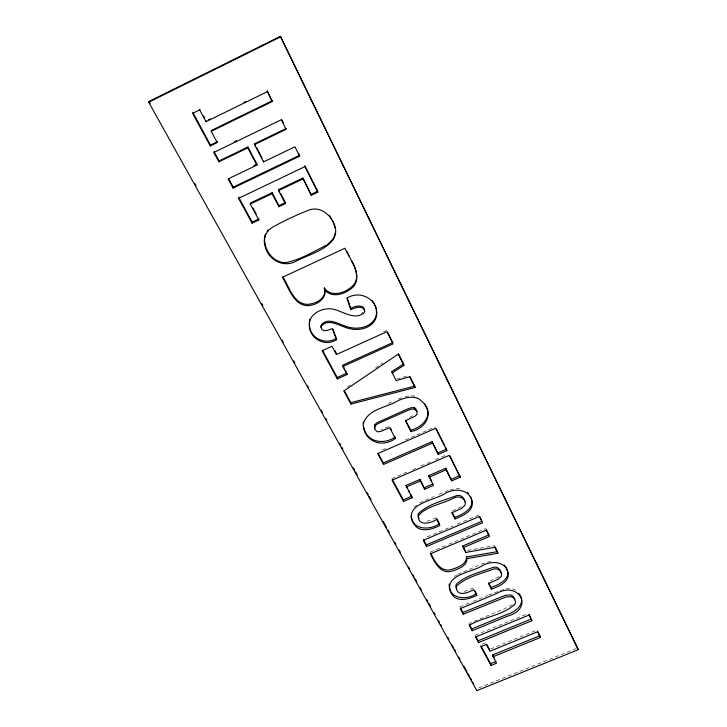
<?xml version="1.0" encoding="UTF-8"?>
<svg xmlns="http://www.w3.org/2000/svg" width="727" height="727" viewBox="0 0 727 727"><rect width="100%" height="100%" fill="white"/><g stroke="black" fill="none" stroke-linecap="round" stroke-linejoin="round"><path stroke-width="0.55" stroke-dasharray="3.63 2.73" d="M414.017 507.273L418.016 504.056M361.201 313.555L363 312.219M512.317 604.7L504.674 608.744L468.851 623.521M498.958 576.647L489.107 581.455M347.451 387.018L352.122 383.847M375.523 368.016L383.002 362.946M454.466 576.447L456.919 574.893M412.881 415.771L408.174 417.961M419.697 502.957L433.937 496.514M461.4 506.655L452.557 510.781M457.728 574.375L482.146 563.843L491.888 560.953M383.592 331.785L386.673 330.385M388.2 403.476L391.217 402.131M388.491 426.64L381.112 429.721M382.684 449.886L385.773 448.523M405.366 439.944L435.273 426.831M391.835 478.63L407.402 471.878M412.582 469.624L415.699 468.27M420.878 466.025L426.067 463.771M427.103 463.317L430.22 461.972M435.409 459.718L440.589 457.465M441.625 457.01L446.814 454.766M438.944 494.36L443.961 492.206M436.3 517.724L426.731 521.459M427.103 536.944L432.283 534.736M433.319 534.3L453.003 525.93M457.147 524.167L462.327 521.968M463.363 521.523L468.542 519.323M469.578 518.887L478.902 514.925M430.211 552.111L447.714 544.705M448.741 544.269L471.387 534.69M472.414 534.254L485.79 528.593M473.395 587.998L464.144 591.524M459.864 606.909L472.132 601.82M473.159 601.393L487.472 595.449M488.499 595.031L504.102 589.315M475.185 635.234L527.484 613.761M482.246 644.158L485.89 642.668M490.561 649.02L535.944 630.5M478.566 687.987L576.638 648.357M398.269 399.005L404.03 396.878M444.96 491.779L449.086 490.262M396.96 378.958L408.329 375.705M450.122 489.88L455.057 488.726L459.691 488.589M405.093 396.66L409.383 395.797L414.245 395.97L417.771 397.233M467.643 550.375L494.396 545.65M506.092 588.806L510.508 588.543L514.371 589.443L517.651 591.714"/><path stroke-width="1.09" d="M449.204 584.072C448.332 599.175 466.716 600.638 476.367 593.623L475.376 591.751M278.868 206.695L278.904 205.659L272.107 192.7L250.379 203.051L250.279 204.078L258.803 219.954L252.042 223.162L238.601 198.317L304.913 166.628L317.79 192.201L311.174 195.336L302.859 178.042L278.614 189.602L278.577 190.592L285.366 203.615L278.868 206.695L272.052 193.7L272.107 192.7M578.301 649.693L280.404 36.35L149.099 101.416L148.699 102.207L476.876 690.65L578.301 649.693L280.404 36.35M497.886 553.274L494.86 547.286L465.816 552.42L463.281 547.567L489.435 536.526L486.245 530.201L430.529 553.765C434.355 562.162 440.607 574.575 452.003 571.104C457.937 569.123 466.97 566.297 466.898 558.645L497.886 553.274L497.413 551.629L466.498 556.991C466.58 564.625 457.565 567.451 451.64 569.432C440.753 572.785 434.355 561.335 430.748 553.102M272.162 101.571L267.263 90.975L272.162 101.571L211.194 131.323L217.228 142.565L210.267 145.945L192.619 113.348L199.671 109.877L199.925 109.077M258.803 219.954L258.885 218.891L252.142 222.089L252.042 223.162M247.916 146.981L247.798 147.872L218.872 161.857L219.072 160.931L247.916 146.981L256.94 164.184L256.849 165.12L228.114 178.933L233.076 188.102L299.651 156.178L294.935 146.799L263.528 161.903L263.601 160.976M324.833 290.764C325.005 299.624 314.882 303.85 307.394 304.395C293.208 303.904 289.346 286.665 282.939 277.078M263.528 161.903L254.523 144.618L254.623 143.737L286.147 128.488M233.076 188.102L233.231 187.112L228.778 178.878M417.034 411.437L415.544 408.474L414.299 407.711L411.109 407.72L407.365 409.074L376.631 422.887L374.469 425.15L374.787 428.23M374.469 425.15L374.996 429.702L377.431 431.774L380.485 431.502L389.699 427.676L395.406 438.499C381.193 448.959 362.128 440.598 363.236 422.087M309.275 322.388L309.838 319.262M309.329 323.66C310.056 313.791 321.025 308.521 329.894 308.757C341.263 309.302 353.558 321.552 364.091 312.801L364.7 311.401C364.754 303.677 354.894 305.776 350.641 308.421L350.805 309.666C354.721 307.766 363.645 304.558 364.7 311.401M265.41 234.021C261.556 246.544 271.953 263.21 285.766 262.592C300.424 259.884 313.419 251.597 326.641 245.09C331.039 242.1 334.747 237.811 335.347 232.349M210.267 145.945L210.485 145.055L192.891 112.531M211.194 131.323L211.412 130.46L272.207 100.789M267.2 91.729L206.014 121.682L206.241 120.846M363.418 423.541C367.807 408.683 387.373 407.611 398.532 400.413C404.903 397.724 412.427 395.561 418.961 398.959C434.819 410.192 428.448 427.64 411.028 431.647L405.393 420.751L414.835 416.362L417.098 414.208L416.825 411.246L414.599 409.137L411.409 409.147L407.647 410.501L380.121 422.66L376.84 424.341L374.678 426.604M309.329 323.47C308.166 337.801 324.251 347.533 336.474 339.745L332.321 328.577L327.486 330.349L323.906 330.794L321.534 328.967L321.043 326.014L321.661 324.424C327.904 317.681 337.128 323.261 344.053 325.632C352.595 329.213 362.918 329.376 370.597 323.688A15.876 14.713 -7.7 0 0 376.541 313.046L376.268 308.775L374.978 305.213M321.125 327.295L321.743 325.705C327.995 318.944 337.246 324.542 344.189 326.914C352.749 330.503 363.1 330.658 370.797 324.96A15.912 14.74 -7.7 0 0 376.768 314.291C377.649 298.87 359.638 289.864 347.006 298.125L350.805 309.666M267.1 231.495L268.227 229.823M392.207 372.851L403.903 365.363L398.242 354.14L343.835 390.953L350.932 404.067L415.053 387.491L409.655 376.777L396.188 380.63L392.207 372.851L391.953 371.488L403.612 364.009L398.441 353.749M148.699 102.207L280.377 36.968M208.276 119.846L210.312 118.855M243.872 102.425L245.908 101.426M210.485 145.055L217.428 141.674M234.403 141.665L236.448 140.674M254.523 144.618L286.138 129.333L281.304 119.728L213.793 152.47L218.872 161.857M253.868 165.656L256.94 164.184M233.231 187.112L299.624 155.269L298.688 153.397M250.279 204.078L272.052 193.7M278.577 190.592L302.895 179.015M278.904 205.659L285.375 202.588L280.695 193.6M311.174 195.336L311.12 194.336L317.717 191.201L317.79 192.201M347.088 374.514L342.826 366.526L393.071 343.88L386.918 331.676L336.41 354.531L332.021 346.316L322.134 350.805L337.328 378.903L347.088 374.514L345.352 370.152M337.328 378.903L337.21 377.522L346.952 373.142M411.028 431.647L410.737 430.184C422.142 427.594 433.928 415.48 424.641 404.103M432.183 441.616L432.529 443.097L383.574 464.453L383.356 462.935L432.183 441.616L438.281 454.393L446.896 450.649L445.542 447.214M437.927 452.894L446.523 449.159M460.264 477.166L449.268 455.356L392.08 480.183L403.576 501.448L412.055 497.795L406.011 485.454L420.061 479.384L424.713 489.189L433.392 485.454L428.748 475.622L445.76 468.261L451.758 480.838L460.264 477.166L449.886 455.838M406.284 487.008L420.36 480.929L420.061 479.384M429.075 477.157L446.124 469.787L445.76 468.261M424.395 487.635L433.056 483.9M403.576 501.448L403.312 499.867L411.764 496.223L410.719 494.26M451.376 479.293L459.864 475.631M455.057 518.933L451.885 512.817L461.799 508.237L465.053 505.092L465.325 503.111C464.717 497.522 458.519 495.541 453.939 497.94C442.616 504.102 427.349 505.665 418.507 515.416C417.316 526.621 430.875 523.622 436.636 519.323L439.853 525.412C431.574 529.892 418.143 533.382 413.063 522.604C403.467 503.411 435.964 500.121 445.324 493.342C454.948 487.644 470.305 489.216 472.268 502.293C473.195 511.926 462.245 515.825 455.057 518.933L454.675 517.333C463.281 514.498 476.521 507.264 470.314 496.377M426.613 546.522L423.268 540.343L479.338 516.515L482.519 522.822L426.613 546.522L426.304 544.877L482.074 521.214M463.281 547.567L462.89 545.922L488.98 534.908L486.245 529.492M476.367 593.623L476.776 595.331C468.879 599.393 456.093 603.056 451.131 592.878C442.425 574.594 473.886 572.049 482.583 565.506C491.625 560.353 506.374 561.189 508.273 573.667C508.891 582.845 498.313 586.262 491.479 589.224L491.034 587.525C498.604 584.781 511.472 579.119 506.737 568.977M463.253 614.215L462.881 612.479L505.438 595.304L510.781 594.986L512.826 596.022L514.334 597.994L515.516 602.047L515.034 604.073C502.784 615.651 483.5 616.85 469.242 625.265L472.177 630.7L507.655 616.105C535.208 608.317 518.269 580.164 496.105 593.759L460.236 608.635L463.253 614.215L505.91 597.003L511.272 596.685L513.317 597.721L514.825 599.702M472.177 630.7L471.787 628.946L507.182 614.37C516.152 612.098 527.057 602.383 518.705 593.241M478.593 642.541L478.184 640.778L531.373 618.977L531.9 620.713L478.593 642.541L475.585 636.988L529.047 615.051L531.9 620.713M492.951 656.781L540.361 637.47L537.507 631.818L489.962 651.219L486.318 644.431L480.829 646.676L491.007 665.478L496.441 663.269L492.515 655L539.825 635.725L537.444 631.018M491.007 665.478L490.58 663.687L496.005 661.488M332.966 329.322L336.356 338.446C325.432 345.089 310.647 338.755 309.429 325.651M344.207 390.49L350.777 402.649L414.744 386.101L415.053 387.491M324.342 287.974C327.541 296.616 319.444 303.595 311.647 305.086C294.944 309.211 288.883 287.965 282.403 277.323L344.871 248.252C350.35 260.002 366.208 280.068 348.942 290.209C341.817 295.217 330.058 297.607 324.433 289.173L324.342 287.974C331.094 297.679 344.998 293.072 352.159 286.338C359.747 279.668 356.421 268.681 351.859 261.293M504.238 564.879L506.392 567.969M467.443 492.197L468.588 493.869M372.279 300.605L374.06 303.395M329.149 215.237L331.285 218.6M149.099 101.416L150.207 103.398M194.918 183.64L196.026 185.621M261.72 303.495L262.829 305.476M282.149 340.145L283.257 342.126M293.744 360.946L294.853 362.927M307.548 385.71L308.648 387.691M321.352 410.473L322.452 412.454M325.769 418.398L326.868 420.379M339.564 443.161L340.672 445.142M341.772 447.123L342.88 449.104M353.367 467.934L354.476 469.915M355.576 471.896L357.23 474.867M367.171 492.697L368.28 494.678M369.38 496.659L371.034 499.631M383.184 521.423L386.491 527.366M388.154 530.337L389.254 532.318M394.779 542.224L395.879 544.205M399.196 550.148L400.295 552.129M408.574 566.987L409.683 568.968M412.991 574.912L414.099 576.893M415.199 578.874L416.862 581.845M420.17 587.789L421.278 589.77M426.794 599.675L427.903 601.656M429.003 603.637L430.657 606.609M433.974 612.552L435.073 614.533M438.39 620.476L439.499 622.457M440.598 624.438L441.707 626.42M447.777 637.315L448.877 639.297M452.194 645.24L453.294 647.221M454.402 649.202L455.502 651.183M458.819 657.126L459.918 659.107M463.79 666.041L467.097 671.984M468.206 673.965L469.306 675.946M470.414 677.928L471.514 679.909M472.623 681.89L473.722 683.871M322.579 350.441L337.21 377.522M378.058 453.121L383.356 462.935M392.362 479.602L403.312 499.867M383.574 464.453L377.731 453.648L435.627 428.294L446.896 450.649M214.002 151.561L219.072 160.931M238.738 197.299L252.142 222.089M423.441 539.588L426.304 544.877M460.364 607.836L462.881 612.479M469.342 624.429L471.787 628.946M475.685 636.152L478.184 640.778M480.956 645.894L490.58 663.687M203.615 115.938L204.66 117.901M253.041 208.004L256.231 213.947M199.671 109.877L206.014 121.682M486.936 644.604L489.535 649.447M492.515 655L494.015 657.781M334.829 350.469L336.292 353.204M343.226 366.172L344.289 368.162M406.011 485.454L407.583 488.39M408.629 490.352L409.674 492.306M436.754 518.587L439.508 523.794C429.884 530.174 413.372 530.556 411.009 516.379M476.776 595.331L473.804 589.697C468.442 592.296 458.01 597.403 456.238 588.125L456.483 586.171C466.298 576.847 481.274 573.748 493.842 568.941C497.595 567.896 501.094 570.777 501.594 574.466L501.303 576.311L498.122 579.246L488.544 583.563L491.479 589.224M420.36 480.929L424.713 489.189M390.49 428.176L391.526 430.148M247.798 147.872L256.849 165.12M462.89 545.922L465.816 552.42M428.748 475.622L431.62 481.138M254.623 143.737L255.622 145.654M256.613 147.563L262.102 158.104M278.614 189.602L279.65 191.601M405.621 420.297L410.737 430.184M451.967 512.099L454.675 517.333M488.589 582.818L491.034 587.525M391.953 371.488L392.943 373.433M432.529 443.097L438.281 454.393M446.124 469.787L451.758 480.838M302.859 178.042L311.12 194.336M479.802 516.715L481.619 520.314M494.896 546.649L497.413 551.629M529.002 614.27L530.428 617.096M281.803 119.864L283.248 122.736M304.877 165.692L317.226 190.22M346.761 251.188L349.305 256.24M387.618 332.266L392.816 342.571L342.69 365.172L342.826 366.526M409.846 376.386L414.744 386.101M436.255 428.776L444.56 445.278M363.6 426.831C366.263 442.216 383.856 445.242 395.152 437.027L395.406 438.499M332.348 220.281C346.379 244.345 312.692 252.932 297.679 260.293C284.521 268.908 267.872 260.33 264.892 245.462C262.701 238.32 266.409 230.986 272.561 227.197C284.084 220.79 296.089 215.119 308.357 210.294C320.916 205.232 332.475 215.964 334.965 227.842M418.906 518.442L417.998 515.916L418.216 513.816C428.148 503.92 443.77 500.612 456.738 495.541C460.754 494.451 464.344 497.677 464.916 501.539M456.692 588.77L455.865 586.425L456.111 584.481C465.907 575.166 480.847 572.076 493.388 567.269C497.132 566.233 500.621 569.114 501.121 572.794M347.206 297.952L350.641 308.421M539.825 635.725L540.361 637.47M321.043 326.014L321.452 327.686M466.498 556.991L466.898 558.645M414.299 407.711L414.599 409.137M403.612 364.009L403.903 365.363M411.764 496.223L412.055 497.795M350.777 402.649L350.932 404.067M336.356 338.446L336.474 339.745M299.624 155.269L299.651 156.178"/></g></svg>
